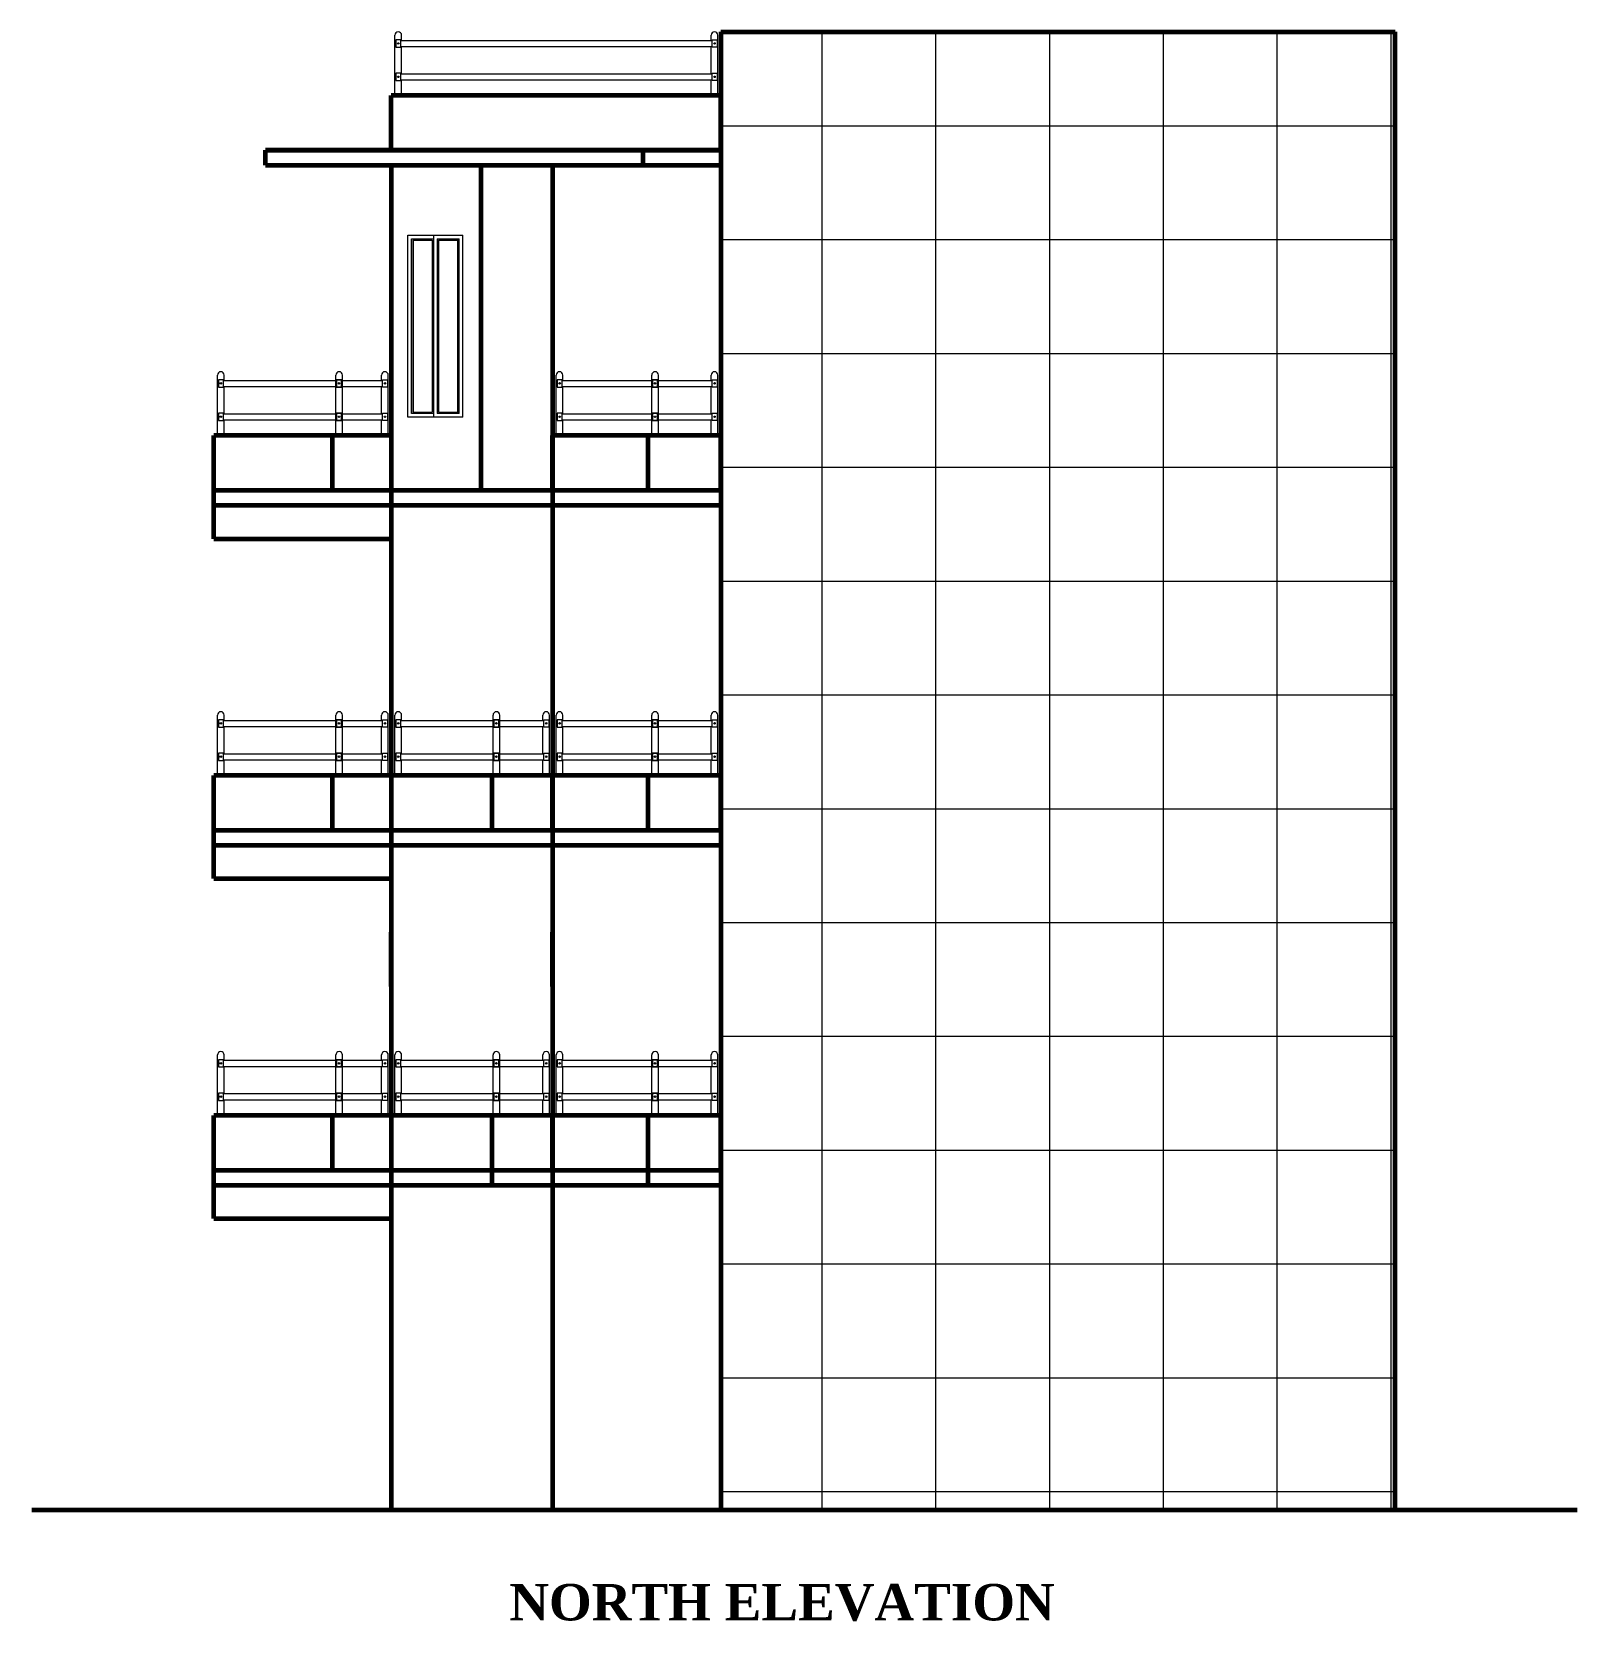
# Model space of a CAD drawing. Header units: inches. Extents: x -4737 to 13205, y 2479 to 13285.
# Drawn here: x -3902 to -3393, y 9848 to 10371 of the extents above; entities that cross this region are included whole.
import ezdxf

# ---------------------------------------------------------------- set-up
doc = ezdxf.new("R2010")
doc.units = ezdxf.units.IN
doc.header["$MEASUREMENT"] = 0
for name, color, linetype, lineweight in [('ns_HATCH', 40, 'Continuous', 0), ('ns_RAILING', 191, 'Continuous', 15), ('ns_TEXT', 7, 'Continuous', 13), ('ns_WALL', 21, 'Continuous', 60), ('ns_WINDOW', 151, 'Continuous', 15)]:
    doc.layers.add(name, color=color, linetype=linetype, lineweight=lineweight)
doc.styles.get("Standard").update_dxf_attribs({"font": 'arial.ttf'})

msp = doc.modelspace()

# ---------------------------------------------------------------- hatches: boundary and pattern name
at = {"layer": 'ns_HATCH'}
h = msp.add_hatch(dxfattribs=at)
h.set_pattern_fill('NET', color=256, scale=300)
h.set_pattern_definition([(0, (-30604.38, 15702.935), (0, 37.5), []), (90, (-30604.38, 15702.935), (-37.5, 2e-15), [])])
h.paths.add_polyline_path([(-3453.04, 10371.41), (-3675.18, 10371.41), (-3675.18, 9884.41), (-3453.04, 9884.41)])

# ---------------------------------------------------------------- linework, layer by layer
at = {"layer": 'ns_RAILING'}
for p, q in [((-3782.59, 10350.41), (-3782.59, 10370.31)), ((-3780.66, 10368.56), (-3678.11, 10368.56)), ((-3780.39, 10368.56), (-3780.39, 10370.31)), ((-3678.38, 10368.56), (-3678.38, 10370.31)), ((-3676.18, 10350.41), (-3676.18, 10370.31)), ((-3780.66, 10366.56), (-3678.11, 10366.56)), ((-3780.39, 10357.57), (-3780.39, 10366.56)), ((-3678.38, 10357.57), (-3678.38, 10366.56)), ((-3780.66, 10357.57), (-3678.11, 10357.57)), ((-3780.66, 10355.57), (-3678.11, 10355.57)), ((-3780.39, 10350.41), (-3780.39, 10355.57)), ((-3678.38, 10350.41), (-3678.38, 10355.57)), ((-3841.05, 10238.41), (-3841.05, 10258.31)), ((-3838.85, 10256.56), (-3838.85, 10258.31)), ((-3802.09, 10238.41), (-3802.09, 10258.31)), ((-3802.09, 10256.56), (-3802.09, 10258.31)), ((-3799.89, 10256.56), (-3799.89, 10258.31)), ((-3799.89, 10238.41), (-3799.89, 10258.31)), ((-3786.98, 10256.56), (-3786.98, 10258.31)), ((-3784.78, 10238.41), (-3784.78, 10258.31)), ((-3729.44, 10238.41), (-3729.44, 10258.31)), ((-3727.24, 10256.56), (-3727.24, 10258.31)), ((-3697.99, 10238.41), (-3697.99, 10258.31)), ((-3697.99, 10256.56), (-3697.99, 10258.31)), ((-3695.79, 10256.56), (-3695.79, 10258.31)), ((-3695.79, 10238.41), (-3695.79, 10258.31)), ((-3678.38, 10256.56), (-3678.38, 10258.31)), ((-3676.18, 10238.41), (-3676.18, 10258.31)), ((-3839.12, 10256.56), (-3801.82, 10256.56)), ((-3839.12, 10254.56), (-3801.82, 10254.56)), ((-3838.85, 10245.57), (-3838.85, 10254.56)), ((-3802.09, 10245.57), (-3802.09, 10254.56)), ((-3800.17, 10256.56), (-3786.71, 10256.56)), ((-3800.17, 10254.56), (-3786.71, 10254.56)), ((-3799.89, 10245.57), (-3799.89, 10254.56)), ((-3786.98, 10245.57), (-3786.98, 10254.56)), ((-3727.52, 10256.56), (-3697.72, 10256.56)), ((-3727.52, 10254.56), (-3697.72, 10254.56)), ((-3727.24, 10245.57), (-3727.24, 10254.56)), ((-3697.99, 10245.57), (-3697.99, 10254.56)), ((-3696.07, 10256.56), (-3678.11, 10256.56)), ((-3696.07, 10254.56), (-3678.11, 10254.56)), ((-3695.79, 10245.57), (-3695.79, 10254.56)), ((-3678.38, 10245.57), (-3678.38, 10254.56)), ((-3839.12, 10245.57), (-3801.82, 10245.57)), ((-3839.12, 10243.57), (-3801.82, 10243.57)), ((-3838.85, 10238.41), (-3838.85, 10243.57)), ((-3802.09, 10238.41), (-3802.09, 10243.57)), ((-3800.17, 10245.57), (-3786.71, 10245.57)), ((-3800.17, 10243.57), (-3786.71, 10243.57)), ((-3799.89, 10238.41), (-3799.89, 10243.57)), ((-3786.98, 10238.41), (-3786.98, 10243.57)), ((-3727.52, 10245.57), (-3697.72, 10245.57)), ((-3727.52, 10243.57), (-3697.72, 10243.57)), ((-3727.24, 10238.41), (-3727.24, 10243.57)), ((-3697.99, 10238.41), (-3697.99, 10243.57)), ((-3696.07, 10245.57), (-3678.11, 10245.57)), ((-3696.07, 10243.57), (-3678.11, 10243.57)), ((-3695.79, 10238.41), (-3695.79, 10243.57)), ((-3678.38, 10238.41), (-3678.38, 10243.57)), ((-3841.05, 10126.41), (-3841.05, 10146.31)), ((-3839.12, 10144.56), (-3801.82, 10144.56)), ((-3838.85, 10144.56), (-3838.85, 10146.31)), ((-3802.09, 10126.41), (-3802.09, 10146.31)), ((-3802.09, 10144.56), (-3802.09, 10146.31)), ((-3800.17, 10144.56), (-3786.71, 10144.56)), ((-3799.89, 10144.56), (-3799.89, 10146.31)), ((-3799.89, 10126.41), (-3799.89, 10146.31)), ((-3786.98, 10144.56), (-3786.98, 10146.31)), ((-3784.78, 10126.41), (-3784.78, 10146.31)), ((-3782.59, 10126.41), (-3782.59, 10146.31)), ((-3780.66, 10144.56), (-3750.55, 10144.56)), ((-3780.39, 10144.56), (-3780.39, 10146.31)), ((-3750.27, 10144.56), (-3750.27, 10146.31)), ((-3750.27, 10126.41), (-3750.27, 10146.31)), ((-3748.07, 10126.41), (-3748.07, 10146.31)), ((-3748.07, 10144.56), (-3748.07, 10146.31)), ((-3748.07, 10144.56), (-3733.56, 10144.56)), ((-3733.84, 10144.56), (-3733.84, 10146.31)), ((-3731.64, 10126.41), (-3731.64, 10146.31)), ((-3729.44, 10126.41), (-3729.44, 10146.31)), ((-3727.52, 10144.56), (-3697.72, 10144.56)), ((-3727.24, 10144.56), (-3727.24, 10146.31)), ((-3697.99, 10126.41), (-3697.99, 10146.31)), ((-3697.99, 10144.56), (-3697.99, 10146.31)), ((-3696.07, 10144.56), (-3678.11, 10144.56)), ((-3695.79, 10144.56), (-3695.79, 10146.31)), ((-3695.79, 10126.41), (-3695.79, 10146.31)), ((-3678.38, 10144.56), (-3678.38, 10146.31)), ((-3676.18, 10126.41), (-3676.18, 10146.31)), ((-3839.12, 10142.56), (-3801.82, 10142.56)), ((-3838.85, 10133.57), (-3838.85, 10142.56)), ((-3802.09, 10133.57), (-3802.09, 10142.56)), ((-3800.17, 10142.56), (-3786.71, 10142.56)), ((-3799.89, 10133.57), (-3799.89, 10142.56)), ((-3786.98, 10133.57), (-3786.98, 10142.56)), ((-3780.66, 10142.56), (-3750.55, 10142.56)), ((-3780.39, 10133.57), (-3780.39, 10142.56)), ((-3750.27, 10133.57), (-3750.27, 10142.56)), ((-3748.07, 10142.56), (-3733.56, 10142.56)), ((-3748.07, 10133.57), (-3748.07, 10142.56)), ((-3733.84, 10133.57), (-3733.84, 10142.56)), ((-3727.52, 10142.56), (-3697.72, 10142.56)), ((-3727.24, 10133.57), (-3727.24, 10142.56)), ((-3697.99, 10133.57), (-3697.99, 10142.56)), ((-3696.07, 10142.56), (-3678.11, 10142.56)), ((-3695.79, 10133.57), (-3695.79, 10142.56)), ((-3678.38, 10133.57), (-3678.38, 10142.56)), ((-3839.12, 10133.57), (-3801.82, 10133.57)), ((-3800.17, 10133.57), (-3786.71, 10133.57)), ((-3780.66, 10133.57), (-3750.55, 10133.57)), ((-3748.07, 10133.57), (-3733.56, 10133.57)), ((-3727.52, 10133.57), (-3697.72, 10133.57)), ((-3696.07, 10133.57), (-3678.11, 10133.57)), ((-3839.12, 10131.57), (-3801.82, 10131.57)), ((-3838.85, 10126.41), (-3838.85, 10131.57)), ((-3802.09, 10126.41), (-3802.09, 10131.57)), ((-3800.17, 10131.57), (-3786.71, 10131.57)), ((-3799.89, 10126.41), (-3799.89, 10131.57)), ((-3786.98, 10126.41), (-3786.98, 10131.57)), ((-3780.66, 10131.57), (-3750.55, 10131.57)), ((-3780.39, 10126.41), (-3780.39, 10131.57)), ((-3750.27, 10126.41), (-3750.27, 10131.57)), ((-3748.07, 10131.57), (-3733.56, 10131.57)), ((-3748.07, 10126.41), (-3748.07, 10131.57)), ((-3733.84, 10126.41), (-3733.84, 10131.57)), ((-3727.52, 10131.57), (-3697.72, 10131.57)), ((-3727.24, 10126.41), (-3727.24, 10131.57)), ((-3697.99, 10126.41), (-3697.99, 10131.57)), ((-3696.07, 10131.57), (-3678.11, 10131.57)), ((-3695.79, 10126.41), (-3695.79, 10131.57)), ((-3678.38, 10126.41), (-3678.38, 10131.57)), ((-3841.05, 10014.41), (-3841.05, 10034.31)), ((-3838.85, 10032.56), (-3838.85, 10034.31)), ((-3802.09, 10014.41), (-3802.09, 10034.31)), ((-3802.09, 10032.56), (-3802.09, 10034.31)), ((-3799.89, 10032.56), (-3799.89, 10034.31)), ((-3799.89, 10014.41), (-3799.89, 10034.31)), ((-3786.98, 10032.56), (-3786.98, 10034.31)), ((-3784.78, 10014.41), (-3784.78, 10034.31)), ((-3782.59, 10014.41), (-3782.59, 10034.31)), ((-3780.39, 10032.56), (-3780.39, 10034.31)), ((-3750.27, 10032.56), (-3750.27, 10034.31)), ((-3750.27, 10014.41), (-3750.27, 10034.31)), ((-3748.07, 10014.41), (-3748.07, 10034.31)), ((-3748.07, 10032.56), (-3748.07, 10034.31)), ((-3733.84, 10032.56), (-3733.84, 10034.31)), ((-3731.64, 10014.41), (-3731.64, 10034.31)), ((-3729.44, 10014.41), (-3729.44, 10034.31)), ((-3727.24, 10032.56), (-3727.24, 10034.31)), ((-3697.99, 10014.41), (-3697.99, 10034.31)), ((-3697.99, 10032.56), (-3697.99, 10034.31)), ((-3695.79, 10032.56), (-3695.79, 10034.31)), ((-3695.79, 10014.41), (-3695.79, 10034.31)), ((-3678.38, 10032.56), (-3678.38, 10034.31)), ((-3676.18, 10014.41), (-3676.18, 10034.31)), ((-3839.12, 10032.56), (-3801.82, 10032.56)), ((-3839.12, 10030.56), (-3801.82, 10030.56)), ((-3838.85, 10021.57), (-3838.85, 10030.56)), ((-3802.09, 10021.57), (-3802.09, 10030.56)), ((-3800.17, 10032.56), (-3786.71, 10032.56)), ((-3800.17, 10030.56), (-3786.71, 10030.56)), ((-3799.89, 10021.57), (-3799.89, 10030.56)), ((-3786.98, 10021.57), (-3786.98, 10030.56)), ((-3780.66, 10032.56), (-3750.55, 10032.56)), ((-3780.66, 10030.56), (-3750.55, 10030.56)), ((-3780.39, 10021.57), (-3780.39, 10030.56)), ((-3750.27, 10021.57), (-3750.27, 10030.56)), ((-3748.07, 10032.56), (-3733.56, 10032.56)), ((-3748.07, 10030.56), (-3733.56, 10030.56)), ((-3748.07, 10021.57), (-3748.07, 10030.56)), ((-3733.84, 10021.57), (-3733.84, 10030.56)), ((-3727.52, 10032.56), (-3697.72, 10032.56)), ((-3727.52, 10030.56), (-3697.72, 10030.56)), ((-3727.24, 10021.57), (-3727.24, 10030.56)), ((-3697.99, 10021.57), (-3697.99, 10030.56)), ((-3696.07, 10032.56), (-3678.11, 10032.56)), ((-3696.07, 10030.56), (-3678.11, 10030.56)), ((-3695.79, 10021.57), (-3695.79, 10030.56)), ((-3678.38, 10021.57), (-3678.38, 10030.56)), ((-3839.12, 10021.57), (-3801.82, 10021.57)), ((-3839.12, 10019.57), (-3801.82, 10019.57)), ((-3838.85, 10014.41), (-3838.85, 10019.57)), ((-3802.09, 10014.41), (-3802.09, 10019.57)), ((-3800.17, 10021.57), (-3786.71, 10021.57)), ((-3800.17, 10019.57), (-3786.71, 10019.57)), ((-3799.89, 10014.41), (-3799.89, 10019.57)), ((-3786.98, 10014.41), (-3786.98, 10019.57)), ((-3780.66, 10021.57), (-3750.55, 10021.57)), ((-3780.66, 10019.57), (-3750.55, 10019.57)), ((-3780.39, 10014.41), (-3780.39, 10019.57)), ((-3750.27, 10014.41), (-3750.27, 10019.57)), ((-3748.07, 10021.57), (-3733.56, 10021.57)), ((-3748.07, 10019.57), (-3733.56, 10019.57)), ((-3748.07, 10014.41), (-3748.07, 10019.57)), ((-3733.84, 10014.41), (-3733.84, 10019.57)), ((-3727.52, 10021.57), (-3697.72, 10021.57)), ((-3727.52, 10019.57), (-3697.72, 10019.57)), ((-3727.24, 10014.41), (-3727.24, 10019.57)), ((-3697.99, 10014.41), (-3697.99, 10019.57)), ((-3696.07, 10021.57), (-3678.11, 10021.57)), ((-3696.07, 10019.57), (-3678.11, 10019.57)), ((-3695.79, 10014.41), (-3695.79, 10019.57)), ((-3678.38, 10014.41), (-3678.38, 10019.57))]:
    msp.add_line(p, q, dxfattribs=at)
for points in [[(-3781.49, 10368.76), (-3782.31, 10368.76), (-3782.31, 10366.36), (-3781.49, 10366.36)], [(-3781.49, 10366.36), (-3780.66, 10366.36), (-3780.66, 10368.76), (-3781.49, 10368.76)], [(-3677.28, 10366.36), (-3678.11, 10366.36), (-3678.11, 10368.76), (-3677.28, 10368.76)], [(-3677.28, 10368.76), (-3676.46, 10368.76), (-3676.46, 10366.36), (-3677.28, 10366.36)], [(-3781.49, 10357.77), (-3782.31, 10357.77), (-3782.31, 10355.37), (-3781.49, 10355.37)], [(-3781.49, 10355.37), (-3780.66, 10355.37), (-3780.66, 10357.77), (-3781.49, 10357.77)], [(-3677.28, 10355.37), (-3678.11, 10355.37), (-3678.11, 10357.77), (-3677.28, 10357.77)], [(-3677.28, 10357.77), (-3676.46, 10357.77), (-3676.46, 10355.37), (-3677.28, 10355.37)], [(-3839.95, 10256.76), (-3840.77, 10256.76), (-3840.77, 10254.36), (-3839.95, 10254.36)], [(-3839.95, 10254.36), (-3839.12, 10254.36), (-3839.12, 10256.76), (-3839.95, 10256.76)], [(-3800.99, 10256.76), (-3801.82, 10256.76), (-3801.82, 10254.36), (-3800.99, 10254.36)], [(-3800.99, 10254.36), (-3801.82, 10254.36), (-3801.82, 10256.76), (-3800.99, 10256.76)], [(-3800.99, 10254.36), (-3800.17, 10254.36), (-3800.17, 10256.76), (-3800.99, 10256.76)], [(-3800.99, 10256.76), (-3800.17, 10256.76), (-3800.17, 10254.36), (-3800.99, 10254.36)], [(-3785.88, 10254.36), (-3786.71, 10254.36), (-3786.71, 10256.76), (-3785.88, 10256.76)], [(-3785.88, 10256.76), (-3785.06, 10256.76), (-3785.06, 10254.36), (-3785.88, 10254.36)], [(-3728.34, 10256.76), (-3729.17, 10256.76), (-3729.17, 10254.36), (-3728.34, 10254.36)], [(-3728.34, 10254.36), (-3727.52, 10254.36), (-3727.52, 10256.76), (-3728.34, 10256.76)], [(-3696.89, 10256.76), (-3697.72, 10256.76), (-3697.72, 10254.36), (-3696.89, 10254.36)], [(-3696.89, 10254.36), (-3697.72, 10254.36), (-3697.72, 10256.76), (-3696.89, 10256.76)], [(-3696.89, 10254.36), (-3696.07, 10254.36), (-3696.07, 10256.76), (-3696.89, 10256.76)], [(-3696.89, 10256.76), (-3696.07, 10256.76), (-3696.07, 10254.36), (-3696.89, 10254.36)], [(-3677.28, 10254.36), (-3678.11, 10254.36), (-3678.11, 10256.76), (-3677.28, 10256.76)], [(-3677.28, 10256.76), (-3676.46, 10256.76), (-3676.46, 10254.36), (-3677.28, 10254.36)], [(-3839.95, 10245.77), (-3840.77, 10245.77), (-3840.77, 10243.37), (-3839.95, 10243.37)], [(-3839.95, 10243.37), (-3839.12, 10243.37), (-3839.12, 10245.77), (-3839.95, 10245.77)], [(-3800.99, 10245.77), (-3801.82, 10245.77), (-3801.82, 10243.37), (-3800.99, 10243.37)], [(-3800.99, 10243.37), (-3801.82, 10243.37), (-3801.82, 10245.77), (-3800.99, 10245.77)], [(-3800.99, 10243.37), (-3800.17, 10243.37), (-3800.17, 10245.77), (-3800.99, 10245.77)], [(-3800.99, 10245.77), (-3800.17, 10245.77), (-3800.17, 10243.37), (-3800.99, 10243.37)], [(-3785.88, 10243.37), (-3786.71, 10243.37), (-3786.71, 10245.77), (-3785.88, 10245.77)], [(-3785.88, 10245.77), (-3785.06, 10245.77), (-3785.06, 10243.37), (-3785.88, 10243.37)], [(-3728.34, 10245.77), (-3729.17, 10245.77), (-3729.17, 10243.37), (-3728.34, 10243.37)], [(-3728.34, 10243.37), (-3727.52, 10243.37), (-3727.52, 10245.77), (-3728.34, 10245.77)], [(-3696.89, 10245.77), (-3697.72, 10245.77), (-3697.72, 10243.37), (-3696.89, 10243.37)], [(-3696.89, 10243.37), (-3697.72, 10243.37), (-3697.72, 10245.77), (-3696.89, 10245.77)], [(-3696.89, 10243.37), (-3696.07, 10243.37), (-3696.07, 10245.77), (-3696.89, 10245.77)], [(-3696.89, 10245.77), (-3696.07, 10245.77), (-3696.07, 10243.37), (-3696.89, 10243.37)], [(-3677.28, 10243.37), (-3678.11, 10243.37), (-3678.11, 10245.77), (-3677.28, 10245.77)], [(-3677.28, 10245.77), (-3676.46, 10245.77), (-3676.46, 10243.37), (-3677.28, 10243.37)], [(-3839.95, 10144.76), (-3840.77, 10144.76), (-3840.77, 10142.36), (-3839.95, 10142.36)], [(-3839.95, 10142.36), (-3839.12, 10142.36), (-3839.12, 10144.76), (-3839.95, 10144.76)], [(-3800.99, 10144.76), (-3801.82, 10144.76), (-3801.82, 10142.36), (-3800.99, 10142.36)], [(-3800.99, 10142.36), (-3801.82, 10142.36), (-3801.82, 10144.76), (-3800.99, 10144.76)], [(-3800.99, 10142.36), (-3800.17, 10142.36), (-3800.17, 10144.76), (-3800.99, 10144.76)], [(-3800.99, 10144.76), (-3800.17, 10144.76), (-3800.17, 10142.36), (-3800.99, 10142.36)], [(-3785.88, 10142.36), (-3786.71, 10142.36), (-3786.71, 10144.76), (-3785.88, 10144.76)], [(-3785.88, 10144.76), (-3785.06, 10144.76), (-3785.06, 10142.36), (-3785.88, 10142.36)], [(-3781.49, 10144.76), (-3782.31, 10144.76), (-3782.31, 10142.36), (-3781.49, 10142.36)], [(-3781.49, 10142.36), (-3780.66, 10142.36), (-3780.66, 10144.76), (-3781.49, 10144.76)], [(-3749.17, 10142.36), (-3749.99, 10142.36), (-3749.99, 10144.76), (-3749.17, 10144.76)], [(-3749.17, 10144.76), (-3749.99, 10144.76), (-3749.99, 10142.36), (-3749.17, 10142.36)], [(-3749.17, 10144.76), (-3748.34, 10144.76), (-3748.34, 10142.36), (-3749.17, 10142.36)], [(-3749.17, 10142.36), (-3748.34, 10142.36), (-3748.34, 10144.76), (-3749.17, 10144.76)], [(-3732.74, 10142.36), (-3733.56, 10142.36), (-3733.56, 10144.76), (-3732.74, 10144.76)], [(-3732.74, 10144.76), (-3731.91, 10144.76), (-3731.91, 10142.36), (-3732.74, 10142.36)], [(-3728.34, 10144.76), (-3729.17, 10144.76), (-3729.17, 10142.36), (-3728.34, 10142.36)], [(-3728.34, 10142.36), (-3727.52, 10142.36), (-3727.52, 10144.76), (-3728.34, 10144.76)], [(-3696.89, 10144.76), (-3697.72, 10144.76), (-3697.72, 10142.36), (-3696.89, 10142.36)], [(-3696.89, 10142.36), (-3697.72, 10142.36), (-3697.72, 10144.76), (-3696.89, 10144.76)], [(-3696.89, 10142.36), (-3696.07, 10142.36), (-3696.07, 10144.76), (-3696.89, 10144.76)], [(-3696.89, 10144.76), (-3696.07, 10144.76), (-3696.07, 10142.36), (-3696.89, 10142.36)], [(-3677.28, 10142.36), (-3678.11, 10142.36), (-3678.11, 10144.76), (-3677.28, 10144.76)], [(-3677.28, 10144.76), (-3676.46, 10144.76), (-3676.46, 10142.36), (-3677.28, 10142.36)], [(-3839.95, 10133.77), (-3840.77, 10133.77), (-3840.77, 10131.37), (-3839.95, 10131.37)], [(-3839.95, 10131.37), (-3839.12, 10131.37), (-3839.12, 10133.77), (-3839.95, 10133.77)], [(-3800.99, 10133.77), (-3801.82, 10133.77), (-3801.82, 10131.37), (-3800.99, 10131.37)], [(-3800.99, 10131.37), (-3801.82, 10131.37), (-3801.82, 10133.77), (-3800.99, 10133.77)], [(-3800.99, 10131.37), (-3800.17, 10131.37), (-3800.17, 10133.77), (-3800.99, 10133.77)], [(-3800.99, 10133.77), (-3800.17, 10133.77), (-3800.17, 10131.37), (-3800.99, 10131.37)], [(-3785.88, 10131.37), (-3786.71, 10131.37), (-3786.71, 10133.77), (-3785.88, 10133.77)], [(-3785.88, 10133.77), (-3785.06, 10133.77), (-3785.06, 10131.37), (-3785.88, 10131.37)], [(-3781.49, 10133.77), (-3782.31, 10133.77), (-3782.31, 10131.37), (-3781.49, 10131.37)], [(-3781.49, 10131.37), (-3780.66, 10131.37), (-3780.66, 10133.77), (-3781.49, 10133.77)], [(-3749.17, 10131.37), (-3749.99, 10131.37), (-3749.99, 10133.77), (-3749.17, 10133.77)], [(-3749.17, 10133.77), (-3749.99, 10133.77), (-3749.99, 10131.37), (-3749.17, 10131.37)], [(-3749.17, 10133.77), (-3748.34, 10133.77), (-3748.34, 10131.37), (-3749.17, 10131.37)], [(-3749.17, 10131.37), (-3748.34, 10131.37), (-3748.34, 10133.77), (-3749.17, 10133.77)], [(-3732.74, 10131.37), (-3733.56, 10131.37), (-3733.56, 10133.77), (-3732.74, 10133.77)], [(-3732.74, 10133.77), (-3731.91, 10133.77), (-3731.91, 10131.37), (-3732.74, 10131.37)], [(-3728.34, 10133.77), (-3729.17, 10133.77), (-3729.17, 10131.37), (-3728.34, 10131.37)], [(-3728.34, 10131.37), (-3727.52, 10131.37), (-3727.52, 10133.77), (-3728.34, 10133.77)], [(-3696.89, 10133.77), (-3697.72, 10133.77), (-3697.72, 10131.37), (-3696.89, 10131.37)], [(-3696.89, 10131.37), (-3697.72, 10131.37), (-3697.72, 10133.77), (-3696.89, 10133.77)], [(-3696.89, 10131.37), (-3696.07, 10131.37), (-3696.07, 10133.77), (-3696.89, 10133.77)], [(-3696.89, 10133.77), (-3696.07, 10133.77), (-3696.07, 10131.37), (-3696.89, 10131.37)], [(-3677.28, 10131.37), (-3678.11, 10131.37), (-3678.11, 10133.77), (-3677.28, 10133.77)], [(-3677.28, 10133.77), (-3676.46, 10133.77), (-3676.46, 10131.37), (-3677.28, 10131.37)], [(-3839.95, 10032.76), (-3840.77, 10032.76), (-3840.77, 10030.36), (-3839.95, 10030.36)], [(-3839.95, 10030.36), (-3839.12, 10030.36), (-3839.12, 10032.76), (-3839.95, 10032.76)], [(-3800.99, 10032.76), (-3801.82, 10032.76), (-3801.82, 10030.36), (-3800.99, 10030.36)], [(-3800.99, 10030.36), (-3801.82, 10030.36), (-3801.82, 10032.76), (-3800.99, 10032.76)], [(-3800.99, 10030.36), (-3800.17, 10030.36), (-3800.17, 10032.76), (-3800.99, 10032.76)], [(-3800.99, 10032.76), (-3800.17, 10032.76), (-3800.17, 10030.36), (-3800.99, 10030.36)], [(-3785.88, 10030.36), (-3786.71, 10030.36), (-3786.71, 10032.76), (-3785.88, 10032.76)], [(-3785.88, 10032.76), (-3785.06, 10032.76), (-3785.06, 10030.36), (-3785.88, 10030.36)], [(-3781.49, 10032.76), (-3782.31, 10032.76), (-3782.31, 10030.36), (-3781.49, 10030.36)], [(-3781.49, 10030.36), (-3780.66, 10030.36), (-3780.66, 10032.76), (-3781.49, 10032.76)], [(-3749.17, 10030.36), (-3749.99, 10030.36), (-3749.99, 10032.76), (-3749.17, 10032.76)], [(-3749.17, 10032.76), (-3749.99, 10032.76), (-3749.99, 10030.36), (-3749.17, 10030.36)], [(-3749.17, 10032.76), (-3748.34, 10032.76), (-3748.34, 10030.36), (-3749.17, 10030.36)], [(-3749.17, 10030.36), (-3748.34, 10030.36), (-3748.34, 10032.76), (-3749.17, 10032.76)], [(-3732.74, 10030.36), (-3733.56, 10030.36), (-3733.56, 10032.76), (-3732.74, 10032.76)], [(-3732.74, 10032.76), (-3731.91, 10032.76), (-3731.91, 10030.36), (-3732.74, 10030.36)], [(-3728.34, 10032.76), (-3729.17, 10032.76), (-3729.17, 10030.36), (-3728.34, 10030.36)], [(-3728.34, 10030.36), (-3727.52, 10030.36), (-3727.52, 10032.76), (-3728.34, 10032.76)], [(-3696.89, 10032.76), (-3697.72, 10032.76), (-3697.72, 10030.36), (-3696.89, 10030.36)], [(-3696.89, 10030.36), (-3697.72, 10030.36), (-3697.72, 10032.76), (-3696.89, 10032.76)], [(-3696.89, 10030.36), (-3696.07, 10030.36), (-3696.07, 10032.76), (-3696.89, 10032.76)], [(-3696.89, 10032.76), (-3696.07, 10032.76), (-3696.07, 10030.36), (-3696.89, 10030.36)], [(-3677.28, 10030.36), (-3678.11, 10030.36), (-3678.11, 10032.76), (-3677.28, 10032.76)], [(-3677.28, 10032.76), (-3676.46, 10032.76), (-3676.46, 10030.36), (-3677.28, 10030.36)], [(-3839.95, 10021.77), (-3840.77, 10021.77), (-3840.77, 10019.37), (-3839.95, 10019.37)], [(-3839.95, 10019.37), (-3839.12, 10019.37), (-3839.12, 10021.77), (-3839.95, 10021.77)], [(-3800.99, 10021.77), (-3801.82, 10021.77), (-3801.82, 10019.37), (-3800.99, 10019.37)], [(-3800.99, 10019.37), (-3801.82, 10019.37), (-3801.82, 10021.77), (-3800.99, 10021.77)], [(-3800.99, 10019.37), (-3800.17, 10019.37), (-3800.17, 10021.77), (-3800.99, 10021.77)], [(-3800.99, 10021.77), (-3800.17, 10021.77), (-3800.17, 10019.37), (-3800.99, 10019.37)], [(-3785.88, 10019.37), (-3786.71, 10019.37), (-3786.71, 10021.77), (-3785.88, 10021.77)], [(-3785.88, 10021.77), (-3785.06, 10021.77), (-3785.06, 10019.37), (-3785.88, 10019.37)], [(-3781.49, 10021.77), (-3782.31, 10021.77), (-3782.31, 10019.37), (-3781.49, 10019.37)], [(-3781.49, 10019.37), (-3780.66, 10019.37), (-3780.66, 10021.77), (-3781.49, 10021.77)], [(-3749.17, 10019.37), (-3749.99, 10019.37), (-3749.99, 10021.77), (-3749.17, 10021.77)], [(-3749.17, 10021.77), (-3749.99, 10021.77), (-3749.99, 10019.37), (-3749.17, 10019.37)], [(-3749.17, 10021.77), (-3748.34, 10021.77), (-3748.34, 10019.37), (-3749.17, 10019.37)], [(-3749.17, 10019.37), (-3748.34, 10019.37), (-3748.34, 10021.77), (-3749.17, 10021.77)], [(-3732.74, 10019.37), (-3733.56, 10019.37), (-3733.56, 10021.77), (-3732.74, 10021.77)], [(-3732.74, 10021.77), (-3731.91, 10021.77), (-3731.91, 10019.37), (-3732.74, 10019.37)], [(-3728.34, 10021.77), (-3729.17, 10021.77), (-3729.17, 10019.37), (-3728.34, 10019.37)], [(-3728.34, 10019.37), (-3727.52, 10019.37), (-3727.52, 10021.77), (-3728.34, 10021.77)], [(-3696.89, 10021.77), (-3697.72, 10021.77), (-3697.72, 10019.37), (-3696.89, 10019.37)], [(-3696.89, 10019.37), (-3697.72, 10019.37), (-3697.72, 10021.77), (-3696.89, 10021.77)], [(-3696.89, 10019.37), (-3696.07, 10019.37), (-3696.07, 10021.77), (-3696.89, 10021.77)], [(-3696.89, 10021.77), (-3696.07, 10021.77), (-3696.07, 10019.37), (-3696.89, 10019.37)], [(-3677.28, 10019.37), (-3678.11, 10019.37), (-3678.11, 10021.77), (-3677.28, 10021.77)], [(-3677.28, 10021.77), (-3676.46, 10021.77), (-3676.46, 10019.37), (-3677.28, 10019.37)]]:
    msp.add_lwpolyline(points, dxfattribs=at)
for centre in [(-3781.49, 10367.56), (-3677.28, 10367.56), (-3781.49, 10356.57), (-3677.28, 10356.57), (-3839.95, 10255.56), (-3800.99, 10255.56), (-3800.99, 10255.56), (-3785.88, 10255.56), (-3728.34, 10255.56), (-3696.89, 10255.56), (-3696.89, 10255.56), (-3677.28, 10255.56), (-3839.95, 10244.57), (-3800.99, 10244.57), (-3800.99, 10244.57), (-3785.88, 10244.57), (-3728.34, 10244.57), (-3696.89, 10244.57), (-3696.89, 10244.57), (-3677.28, 10244.57), (-3839.95, 10143.56), (-3800.99, 10143.56), (-3800.99, 10143.56), (-3785.88, 10143.56), (-3781.49, 10143.56), (-3749.17, 10143.56), (-3749.17, 10143.56), (-3732.74, 10143.56), (-3728.34, 10143.56), (-3696.89, 10143.56), (-3696.89, 10143.56), (-3677.28, 10143.56), (-3839.95, 10132.57), (-3800.99, 10132.57), (-3800.99, 10132.57), (-3785.88, 10132.57), (-3781.49, 10132.57), (-3749.17, 10132.57), (-3749.17, 10132.57), (-3732.74, 10132.57), (-3728.34, 10132.57), (-3696.89, 10132.57), (-3696.89, 10132.57), (-3677.28, 10132.57), (-3839.95, 10031.56), (-3800.99, 10031.56), (-3800.99, 10031.56), (-3785.88, 10031.56), (-3781.49, 10031.56), (-3749.17, 10031.56), (-3749.17, 10031.56), (-3732.74, 10031.56), (-3728.34, 10031.56), (-3696.89, 10031.56), (-3696.89, 10031.56), (-3677.28, 10031.56), (-3839.95, 10020.57), (-3800.99, 10020.57), (-3800.99, 10020.57), (-3785.88, 10020.57), (-3781.49, 10020.57), (-3749.17, 10020.57), (-3749.17, 10020.57), (-3732.74, 10020.57), (-3728.34, 10020.57), (-3696.89, 10020.57), (-3696.89, 10020.57), (-3677.28, 10020.57)]:
    msp.add_circle(centre, 0.25, dxfattribs=at)
for centre, start in [((-3781.49, 10370.31), 360), ((-3677.28, 10370.31), 0), ((-3839.95, 10258.31), 360), ((-3800.99, 10258.31), 360), ((-3800.99, 10258.31), 0), ((-3785.88, 10258.31), 0), ((-3728.34, 10258.31), 360), ((-3696.89, 10258.31), 360), ((-3696.89, 10258.31), 0), ((-3677.28, 10258.31), 0), ((-3839.95, 10146.31), 360), ((-3800.99, 10146.31), 360), ((-3800.99, 10146.31), 0), ((-3785.88, 10146.31), 0), ((-3781.49, 10146.31), 360), ((-3749.17, 10146.31), 0), ((-3749.17, 10146.31), 360), ((-3732.74, 10146.31), 0), ((-3728.34, 10146.31), 360), ((-3696.89, 10146.31), 360), ((-3696.89, 10146.31), 0), ((-3677.28, 10146.31), 0), ((-3839.95, 10034.31), 360), ((-3800.99, 10034.31), 360), ((-3800.99, 10034.31), 0), ((-3785.88, 10034.31), 0), ((-3781.49, 10034.31), 360), ((-3749.17, 10034.31), 0), ((-3749.17, 10034.31), 360), ((-3732.74, 10034.31), 0), ((-3728.34, 10034.31), 360), ((-3696.89, 10034.31), 360), ((-3696.89, 10034.31), 0), ((-3677.28, 10034.31), 0)]:
    msp.add_arc(centre, 1.1, start, 180, dxfattribs=at)
at = {"layer": 'ns_WALL'}
for p, q in [((-3675.18, 10371.41), (-3453.04, 10371.41)), ((-3675.18, 10371.41), (-3675.18, 9884.41)), ((-3453.04, 9884.41), (-3453.04, 10371.41)), ((-3783.78, 10332.41), (-3783.78, 10350.41)), ((-3783.78, 10332.41), (-3783.78, 10350.41)), ((-3675.18, 10350.41), (-3783.78, 10350.41)), ((-3675.18, 10332.41), (-3675.18, 10350.41)), ((-3825.27, 10332.41), (-3675.18, 10332.41)), ((-3675.18, 10332.41), (-3825.27, 10332.41)), ((-3825.27, 10327.41), (-3825.27, 10332.41)), ((-3700.96, 10332.41), (-3700.96, 10327.41)), ((-3825.27, 10327.41), (-3675.18, 10327.41)), ((-3783.78, 10327.41), (-3783.78, 9884.41)), ((-3783.78, 10327.41), (-3783.78, 10316.41)), ((-3754.23, 10220.41), (-3754.23, 10327.41)), ((-3730.64, 10327.41), (-3730.64, 9884.41)), ((-3783.78, 10316.41), (-3783.78, 10316.41)), ((-3842.24, 10204.41), (-3842.24, 10238.41)), ((-3798.89, 10238.41), (-3842.24, 10238.41)), ((-3803.29, 10238.41), (-3803.29, 10220.41)), ((-3783.78, 10238.41), (-3803.29, 10238.41)), ((-3730.64, 10220.41), (-3730.64, 10238.41)), ((-3694.79, 10238.41), (-3730.64, 10238.41)), ((-3699.19, 10220.41), (-3699.19, 10238.41)), ((-3675.18, 10238.41), (-3699.19, 10238.41)), ((-3675.18, 10220.41), (-3675.18, 10238.41)), ((-3842.24, 10220.41), (-3675.18, 10220.41)), ((-3842.24, 10215.41), (-3675.18, 10215.41)), ((-3842.24, 10204.41), (-3783.78, 10204.41)), ((-3842.24, 10092.41), (-3842.24, 10126.41)), ((-3798.89, 10126.41), (-3842.24, 10126.41)), ((-3783.78, 10126.41), (-3803.29, 10126.41)), ((-3803.29, 10126.41), (-3803.29, 10108.41)), ((-3749.84, 10126.41), (-3783.78, 10126.41)), ((-3730.64, 10126.41), (-3754.23, 10126.41)), ((-3750.55, 10108.41), (-3750.55, 10126.41)), ((-3730.64, 10108.41), (-3730.64, 10126.41)), ((-3694.79, 10126.41), (-3730.64, 10126.41)), ((-3699.19, 10108.41), (-3699.19, 10126.41)), ((-3675.18, 10126.41), (-3699.19, 10126.41)), ((-3675.18, 10108.41), (-3675.18, 10126.41)), ((-3842.24, 10108.41), (-3675.18, 10108.41)), ((-3842.24, 10103.41), (-3675.18, 10103.41)), ((-3842.24, 10092.41), (-3783.78, 10092.41)), ((-3783.78, 10056.83), (-3783.78, 10074.83)), ((-3730.64, 10056.83), (-3730.64, 10074.83)), ((-3842.24, 9980.41), (-3842.24, 10014.41)), ((-3798.89, 10014.41), (-3842.24, 10014.41)), ((-3783.78, 10014.41), (-3803.29, 10014.41)), ((-3803.29, 10014.41), (-3803.29, 9996.41)), ((-3749.84, 10014.41), (-3783.78, 10014.41)), ((-3730.64, 10014.41), (-3754.23, 10014.41)), ((-3750.55, 9991.41), (-3750.55, 10014.41)), ((-3730.64, 9996.41), (-3730.64, 10014.41)), ((-3694.79, 10014.41), (-3730.64, 10014.41)), ((-3699.19, 9991.41), (-3699.19, 10014.41)), ((-3675.18, 10014.41), (-3699.19, 10014.41)), ((-3675.18, 9996.41), (-3675.18, 10014.41)), ((-3842.24, 9996.41), (-3675.18, 9996.41)), ((-3842.24, 9991.41), (-3675.18, 9991.41)), ((-3842.24, 9980.41), (-3783.78, 9980.41)), ((-3902.24, 9884.41), (-3393.04, 9884.41))]:
    msp.add_line(p, q, dxfattribs=at)
at = {"layer": 'ns_WINDOW'}
for p, q in [((-3778.34, 10244.41), (-3778.34, 10304.41)), ((-3778.34, 10304.41), (-3760.17, 10304.41)), ((-3777.11, 10245.63), (-3777.11, 10303.18)), ((-3777.11, 10303.18), (-3769.87, 10303.18)), ((-3770.28, 10302.77), (-3776.7, 10302.77)), ((-3776.7, 10302.77), (-3776.7, 10246.04)), ((-3770.37, 10302.67), (-3776.61, 10302.67)), ((-3776.61, 10302.67), (-3776.61, 10246.14)), ((-3770.37, 10302.67), (-3770.37, 10246.14)), ((-3770.28, 10302.77), (-3770.28, 10246.04)), ((-3769.87, 10304.41), (-3769.87, 10244.41)), ((-3768.64, 10303.18), (-3761.4, 10303.18)), ((-3768.64, 10303.18), (-3768.64, 10245.63)), ((-3761.81, 10302.77), (-3768.23, 10302.77)), ((-3768.23, 10246.04), (-3768.23, 10302.77)), ((-3761.91, 10302.67), (-3768.14, 10302.67)), ((-3768.14, 10246.11), (-3768.14, 10302.67)), ((-3761.91, 10246.11), (-3761.91, 10302.67)), ((-3761.81, 10246.04), (-3761.81, 10302.77)), ((-3761.4, 10245.63), (-3761.4, 10303.18)), ((-3760.17, 10244.41), (-3760.17, 10304.41)), ((-3760.17, 10244.41), (-3778.34, 10244.41)), ((-3769.87, 10245.63), (-3777.11, 10245.63)), ((-3776.7, 10246.04), (-3770.28, 10246.04)), ((-3776.61, 10246.14), (-3770.37, 10246.14)), ((-3761.4, 10245.63), (-3768.64, 10245.63)), ((-3768.23, 10246.04), (-3761.81, 10246.04)), ((-3768.14, 10246.11), (-3761.91, 10246.11))]:
    msp.add_line(p, q, dxfattribs=at)

# ---------------------------------------------------------------- texts
at = {"layer": 'ns_TEXT', "insert": (-3845.22, 9860.05), "char_height": 14.4, "attachment_point": 1}
msp.add_mtext_dynamic_manual_height_columns('\\pi100.28486;{\\fTimes New Roman|b1|i0|c0|p18;\\H0.83333x;NORTH ELEVATION}', width=376.0257, gutter_width=72, heights=[72.58], dxfattribs=at)

doc.saveas('drawing.dxf')
